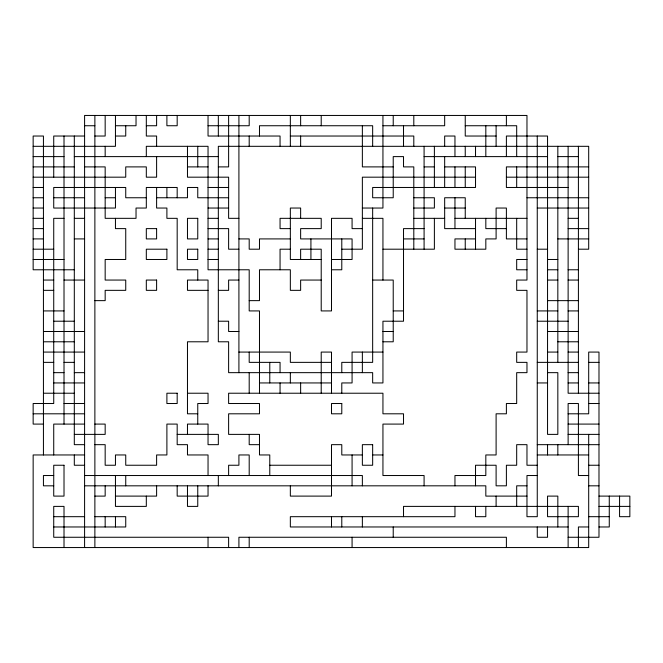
<?xml version="1.0" encoding="UTF-8"?>
<svg xmlns="http://www.w3.org/2000/svg" width="663" height="663" viewBox="0 0 663 663"><rect width="100%" height="100%" fill="white"/><g stroke="black" fill="none" stroke-linecap="round" stroke-linejoin="round"><path stroke-width="0.99" d="M84.591 125.738L94.875 125.738M115.453 125.738L136.031 125.738L136.031 115.453M146.316 125.738L156.609 125.738L156.609 115.453M208.041 125.738L249.197 125.738L249.197 115.453M382.941 125.738L444.666 125.738L444.666 115.453M465.244 125.738L516.684 125.738L516.684 156.609M84.591 136.031L53.728 136.031L53.728 177.178M94.875 136.031L105.168 136.031L105.168 115.453M115.453 136.031L125.738 136.031L125.738 125.738M290.344 136.031L413.803 136.031L413.803 146.316M496.106 136.031L465.244 136.031L465.244 115.453M33.15 146.316L115.453 146.316L115.453 115.453M33.15 156.609L64.013 156.609M74.306 156.609L218.334 156.609M424.088 156.609L547.547 156.609M557.832 156.609L578.409 156.609M33.15 166.894L74.306 166.894M84.591 166.894L105.168 166.894L105.168 218.334L136.031 218.334L136.031 208.041L146.316 208.041L146.316 187.472L177.178 187.472L177.178 197.756M187.472 166.894L208.041 166.894M218.334 166.894L228.619 166.894L228.619 115.453M393.225 166.894L362.363 166.894L362.363 125.738M424.088 166.894L434.381 166.894M444.666 166.894L475.528 166.894L475.528 187.472L372.656 187.472L372.656 197.756L393.225 197.756L393.225 156.609L403.518 156.609L403.518 166.894L413.803 166.894L413.803 249.197M588.694 166.894L506.391 166.894L506.391 187.472L568.125 187.472M33.15 177.178L125.738 177.178L125.738 166.894L146.316 166.894L146.316 177.178L156.609 177.178L156.609 156.609M475.528 177.178L362.363 177.178L362.363 249.197L341.785 249.197M506.391 177.178L588.694 177.178M33.15 187.472L43.435 187.472M208.041 187.472L228.619 187.472M33.15 197.756L43.435 197.756M53.728 197.756L84.591 197.756M105.168 197.756L115.453 197.756M146.316 197.756L125.738 197.756L125.738 187.472L53.728 187.472L53.728 208.041L115.453 208.041L115.453 187.472M156.609 197.756L187.472 197.756L187.472 187.472L197.756 187.472L197.756 197.756L228.619 197.756M413.803 197.756L434.381 197.756L434.381 208.041L413.803 208.041M526.969 197.756L588.694 197.756M33.15 208.041L43.435 208.041M208.041 208.041L228.619 208.041M362.363 208.041L382.941 208.041L382.941 115.453M444.666 208.041L465.244 208.041M537.262 208.041L588.694 208.041M33.15 218.334L43.435 218.334M64.013 218.334L53.728 218.334L53.728 403.518L33.15 403.518L33.15 424.088L43.435 424.088M74.306 218.334L84.591 218.334M208.041 218.334L218.334 218.334M238.912 218.334L228.619 218.334L228.619 177.178L187.472 177.178L187.472 146.316M362.363 218.334L382.941 218.334L382.941 280.059M413.803 218.334L444.666 218.334M454.959 218.334L526.969 218.334M568.125 218.334L578.409 218.334M33.15 228.619L43.435 228.619M208.041 228.619L228.619 228.619L228.619 249.197L238.912 249.197M290.344 228.619L280.059 228.619L280.059 218.334L321.215 218.334L321.215 228.619L300.637 228.619L300.637 238.912L352.078 238.912L352.078 259.482L331.5 259.482M362.363 228.619L352.078 228.619L352.078 218.334L331.5 218.334L331.5 310.922L321.215 310.922L321.215 249.197L300.637 249.197L300.637 259.482M424.088 228.619L403.518 228.619L403.518 321.215L382.941 321.215L382.941 382.941L372.656 382.941L372.656 372.656L228.619 372.656L228.619 341.785L218.334 341.785L218.334 146.316L588.694 146.316L588.694 249.197L578.409 249.197M475.528 228.619L444.666 228.619L444.666 197.756L465.244 197.756L465.244 218.334M506.391 228.619L485.822 228.619L485.822 218.334M568.125 228.619L588.694 228.619M33.15 238.912L43.435 238.912M74.306 238.912L84.591 238.912M208.041 238.912L218.334 238.912M238.912 238.912L249.197 238.912L249.197 249.197L259.482 249.197L259.482 238.912L290.344 238.912M403.518 238.912L424.088 238.912M475.528 238.912L454.959 238.912L454.959 249.197L485.822 249.197L485.822 238.912L496.106 238.912L496.106 208.041L506.391 208.041L506.391 238.912L526.969 238.912M557.832 238.912L588.694 238.912M33.15 249.197L53.728 249.197M208.041 249.197L218.334 249.197M290.344 249.197L280.059 249.197L280.059 269.775M382.941 249.197L434.381 249.197L434.381 218.334M526.969 249.197L516.684 249.197L516.684 218.334M537.262 249.197L547.547 249.197M33.15 259.482L64.013 259.482M208.041 259.482L218.334 259.482M321.215 259.482L290.344 259.482L290.344 208.041L300.637 208.041L300.637 218.334M526.969 259.482L516.684 259.482L516.684 269.775L526.969 269.775M547.547 259.482L557.832 259.482M74.306 269.775L33.15 269.775L33.15 136.031L43.435 136.031L43.435 454.959M331.5 269.775L341.785 269.775L341.785 238.912M547.547 269.775L557.832 269.775M568.125 269.775L578.409 269.775M43.435 280.059L53.728 280.059M64.013 280.059L84.591 280.059M238.912 280.059L228.619 280.059L228.619 290.344L218.334 290.344M321.215 280.059L300.637 280.059L300.637 290.344L290.344 290.344L290.344 269.775L259.482 269.775L259.482 300.637L249.197 300.637M372.656 280.059L393.225 280.059L393.225 341.785L382.941 341.785M547.547 280.059L557.832 280.059M568.125 280.059L578.409 280.059M43.435 290.344L53.728 290.344M208.041 290.344L187.472 290.344L187.472 280.059L208.041 280.059L208.041 341.785L187.472 341.785L187.472 413.803L197.756 413.803M94.875 300.637L105.168 300.637L105.168 290.344L125.738 290.344L125.738 280.059L105.168 280.059L105.168 259.482L125.738 259.482L125.738 228.619L115.453 228.619L115.453 218.334M547.547 300.637L578.409 300.637M43.435 310.922L64.013 310.922M393.225 310.922L403.518 310.922M537.262 310.922L557.832 310.922M568.125 310.922L578.409 310.922M53.728 321.215L74.306 321.215M218.334 321.215L228.619 321.215L228.619 331.5L238.912 331.5M537.262 321.215L568.125 321.215M43.435 331.5L84.591 331.5M382.941 331.5L393.225 331.5M547.547 331.5L578.409 331.5M43.435 341.785L74.306 341.785M557.832 341.785L578.409 341.785M43.435 352.078L84.591 352.078M238.912 352.078L290.344 352.078L290.344 362.363L331.5 362.363M382.941 352.078L352.078 352.078L352.078 382.941L341.785 382.941L341.785 393.225M547.547 352.078L557.832 352.078M568.125 352.078L578.409 352.078M43.435 362.363L53.728 362.363M64.013 362.363L74.306 362.363M537.262 362.363L578.409 362.363M588.694 362.363L598.987 362.363M53.728 372.656L64.013 372.656M74.306 372.656L84.591 372.656M547.547 372.656L557.832 372.656L557.832 434.381L547.547 434.381L547.547 136.031L506.391 136.031L506.391 156.609M568.125 372.656L578.409 372.656M53.728 382.941L84.591 382.941M259.482 382.941L331.5 382.941M537.262 382.941L547.547 382.941M568.125 382.941L578.409 382.941M588.694 382.941L598.987 382.941M43.435 393.225L74.306 393.225M187.472 393.225L208.041 393.225L208.041 403.518L197.756 403.518L197.756 424.088M598.987 393.225L568.125 393.225L568.125 146.316M64.013 403.518L84.591 403.518M588.694 403.518L598.987 403.518M33.15 413.803L84.591 413.803M568.125 413.803L588.694 413.803L588.694 352.078L598.987 352.078L598.987 537.262L568.125 537.262M84.591 424.088L53.728 424.088L53.728 454.959M94.875 424.088L105.168 424.088L105.168 434.381L74.306 434.381M568.125 424.088L598.987 424.088M177.178 434.381L218.334 434.381L218.334 444.666L208.041 444.666L208.041 424.088L187.472 424.088L187.472 434.381M568.125 434.381L598.987 434.381M84.591 444.666L74.306 444.666L74.306 136.031M94.875 444.666L105.168 444.666L105.168 465.244L115.453 465.244L115.453 454.959L125.738 454.959L125.738 465.244L156.609 465.244L156.609 454.959L166.894 454.959L166.894 424.088L177.178 424.088L177.178 444.666L187.472 444.666L187.472 454.959L208.041 454.959L208.041 475.528M259.482 444.666L249.197 444.666L249.197 434.381M537.262 444.666L598.987 444.666M84.591 454.959L33.15 454.959L33.15 547.547L588.694 547.547L588.694 434.381M362.363 454.959L341.785 454.959L341.785 444.666L331.5 444.666L331.5 496.106L290.344 496.106L290.344 485.822M372.656 454.959L382.941 454.959M537.262 454.959L588.694 454.959M84.591 465.244L74.306 465.244L74.306 454.959M269.775 465.244L331.5 465.244M537.262 465.244L526.969 465.244L526.969 444.666L516.684 444.666L516.684 465.244L506.391 465.244L506.391 485.822L496.106 485.822L496.106 465.244L475.528 465.244L475.528 485.822M588.694 465.244L598.987 465.244M53.728 475.528L43.435 475.528L43.435 485.822L53.728 485.822M84.591 475.528L362.363 475.528L362.363 485.822M537.262 475.528L526.969 475.528L526.969 516.684L537.262 516.684L537.262 136.031M588.694 475.528L578.409 475.528L578.409 403.518L568.125 403.518L568.125 444.666M84.591 485.822L485.822 485.822L485.822 496.106L526.969 496.106M526.969 485.822L516.684 485.822L516.684 506.391M588.694 485.822L598.987 485.822M94.875 496.106L105.168 496.106L105.168 485.822M115.453 496.106L156.609 496.106L156.609 485.822M598.987 496.106L629.85 496.106L629.85 516.684L619.565 516.684L619.565 496.106M598.987 506.391L629.85 506.391M53.728 516.684L84.591 516.684M94.875 516.684L125.738 516.684L125.738 526.969L53.728 526.969M588.694 516.684L609.272 516.684M568.125 526.969L290.344 526.969L290.344 516.684L454.959 516.684L454.959 506.391M588.694 526.969L578.409 526.969L578.409 547.547M598.987 526.969L609.272 526.969L609.272 496.106M578.409 146.316L578.409 393.225M568.125 506.391L568.125 547.547M557.832 146.316L557.832 362.363M557.832 444.666L557.832 454.959M557.832 526.969L557.832 496.106L547.547 496.106L547.547 516.684L578.409 516.684L578.409 506.391L403.518 506.391L403.518 516.684M547.547 444.666L547.547 454.959M547.547 526.969L547.547 537.262L537.262 537.262L537.262 526.969M516.684 166.894L516.684 187.472M506.391 115.453L506.391 125.738M506.391 547.547L506.391 537.262L238.912 537.262L238.912 547.547M496.106 125.738L496.106 146.316M496.106 496.106L496.106 506.391M485.822 125.738L485.822 156.609M485.822 506.391L485.822 516.684L475.528 516.684L475.528 506.391M475.528 146.316L475.528 156.609M475.528 218.334L475.528 249.197M465.244 146.316L465.244 156.609M465.244 166.894L465.244 187.472M465.244 238.912L465.244 249.197M454.959 156.609L454.959 136.031L444.666 136.031L444.666 146.316M454.959 166.894L454.959 187.472M454.959 197.756L454.959 228.619M454.959 485.822L454.959 475.528L485.822 475.528L485.822 454.959L496.106 454.959L496.106 413.803L506.391 413.803L506.391 403.518L516.684 403.518L516.684 372.656L526.969 372.656L526.969 362.363L516.684 362.363L516.684 352.078L526.969 352.078L526.969 290.344L516.684 290.344L516.684 280.059L526.969 280.059L526.969 115.453L84.591 115.453L84.591 547.547M444.666 156.609L444.666 187.472M434.381 146.316L434.381 187.472M424.088 146.316L424.088 249.197M424.088 485.822L424.088 475.528L382.941 475.528L382.941 424.088L403.518 424.088L403.518 413.803L382.941 413.803L382.941 393.225L228.619 393.225L228.619 403.518L259.482 403.518L259.482 413.803L228.619 413.803L228.619 434.381L259.482 434.381L259.482 454.959L269.775 454.959L269.775 475.528M413.803 115.453L413.803 125.738M403.518 125.738L403.518 146.316M393.225 115.453L393.225 125.738M393.225 526.969L393.225 537.262M372.656 146.316L372.656 125.738L259.482 125.738L259.482 136.031M372.656 208.041L372.656 362.363L341.785 362.363L341.785 372.656M362.363 352.078L362.363 372.656M362.363 516.684L362.363 526.969M352.078 454.959L352.078 485.822M352.078 537.262L352.078 547.547M341.785 516.684L341.785 526.969M331.5 393.225L331.5 352.078L321.215 352.078L321.215 393.225M331.5 516.684L331.5 526.969M321.215 115.453L321.215 125.738M310.922 238.912L310.922 259.482M300.637 115.453L300.637 125.738M300.637 136.031L300.637 146.316M300.637 382.941L300.637 393.225M290.344 115.453L290.344 146.316M290.344 372.656L290.344 382.941M280.059 146.316L280.059 136.031L208.041 136.031L208.041 115.453M280.059 372.656L280.059 362.363L249.197 362.363L249.197 352.078M280.059 382.941L280.059 393.225M269.775 362.363L269.775 382.941M259.482 393.225L259.482 310.922L249.197 310.922L249.197 269.775L208.041 269.775L208.041 146.316L146.316 146.316L146.316 156.609M249.197 136.031L249.197 146.316M249.197 372.656L249.197 393.225M249.197 475.528L249.197 454.959L238.912 454.959L238.912 465.244L228.619 465.244L228.619 475.528M249.197 537.262L249.197 547.547M238.912 115.453L238.912 372.656M228.619 547.547L228.619 537.262L53.728 537.262L53.728 506.391L64.013 506.391L64.013 547.547M218.334 115.453L218.334 136.031M218.334 475.528L218.334 485.822M208.041 485.822L208.041 496.106L177.178 496.106L177.178 485.822M208.041 537.262L208.041 547.547M197.756 146.316L197.756 166.894M197.756 280.059L197.756 269.775L177.178 269.775L177.178 218.334L166.894 218.334L166.894 208.041L156.609 208.041L156.609 187.472M197.756 485.822L197.756 506.391L187.472 506.391L187.472 485.822M177.178 115.453L177.178 125.738L166.894 125.738L166.894 115.453M166.894 187.472L166.894 197.756M156.609 146.316L156.609 136.031L146.316 136.031L146.316 115.453M146.316 496.106L146.316 506.391L115.453 506.391L115.453 475.528M125.738 475.528L125.738 485.822M115.453 516.684L115.453 526.969M105.168 146.316L105.168 156.609M105.168 516.684L105.168 526.969M94.875 115.453L94.875 547.547M64.013 136.031L64.013 424.088M197.756 218.334L187.472 218.334L187.472 238.912L197.756 238.912L197.756 218.334M156.609 228.619L146.316 228.619L146.316 238.912L156.609 238.912L156.609 228.619M166.894 249.197L146.316 249.197L146.316 259.482L166.894 259.482L166.894 249.197M197.756 249.197L187.472 249.197L187.472 259.482L197.756 259.482L197.756 249.197M156.609 280.059L146.316 280.059L146.316 290.344L156.609 290.344L156.609 280.059M177.178 393.225L166.894 393.225L166.894 403.518L177.178 403.518L177.178 393.225M341.785 403.518L331.5 403.518L331.5 413.803L341.785 413.803L341.785 403.518M372.656 444.666L362.363 444.666L362.363 465.244L372.656 465.244L372.656 444.666M64.013 465.244L53.728 465.244L53.728 496.106L64.013 496.106L64.013 465.244"/></g></svg>
